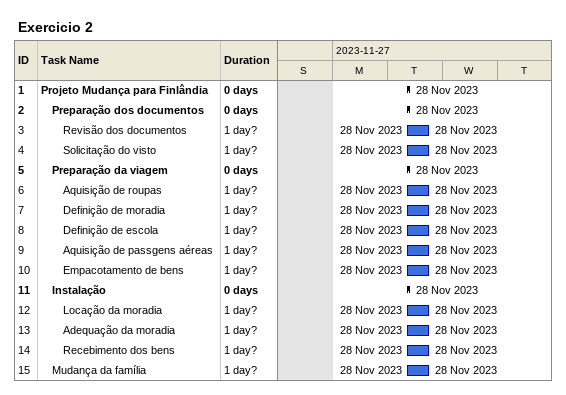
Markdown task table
Exercicio 2

| ID | Level | Task | Duration | Start | Finish |
|---|---|---|---|---|---|
| 1 | 1 | **Projeto Mudança para Finlândia** | 0d | 2023-11-28 | 2023-11-28 |
| 2 | 2 | **Preparação dos documentos** | 0d | 2023-11-28 | 2023-11-28 |
| 3 | 3 | Revisão dos documentos | 1d? | 2023-11-28 | 2023-11-28 |
| 4 | 3 | Solicitação do visto | 1d? | 2023-11-28 | 2023-11-28 |
| 5 | 2 | **Preparação da viagem** | 0d | 2023-11-28 | 2023-11-28 |
| 6 | 3 | Aquisição de roupas | 1d? | 2023-11-28 | 2023-11-28 |
| 7 | 3 | Definição de moradia | 1d? | 2023-11-28 | 2023-11-28 |
| 8 | 3 | Definição de escola | 1d? | 2023-11-28 | 2023-11-28 |
| 9 | 3 | Aquisição de passgens aéreas | 1d? | 2023-11-28 | 2023-11-28 |
| 10 | 3 | Empacotamento de bens | 1d? | 2023-11-28 | 2023-11-28 |
| 11 | 2 | **Instalação** | 0d | 2023-11-28 | 2023-11-28 |
| 12 | 3 | Locação da moradia | 1d? | 2023-11-28 | 2023-11-28 |
| 13 | 3 | Adequação da moradia | 1d? | 2023-11-28 | 2023-11-28 |
| 14 | 3 | Recebimento dos bens | 1d? | 2023-11-28 | 2023-11-28 |
| 15 | 2 | Mudança da família | 1d? | 2023-11-28 | 2023-11-28 |
